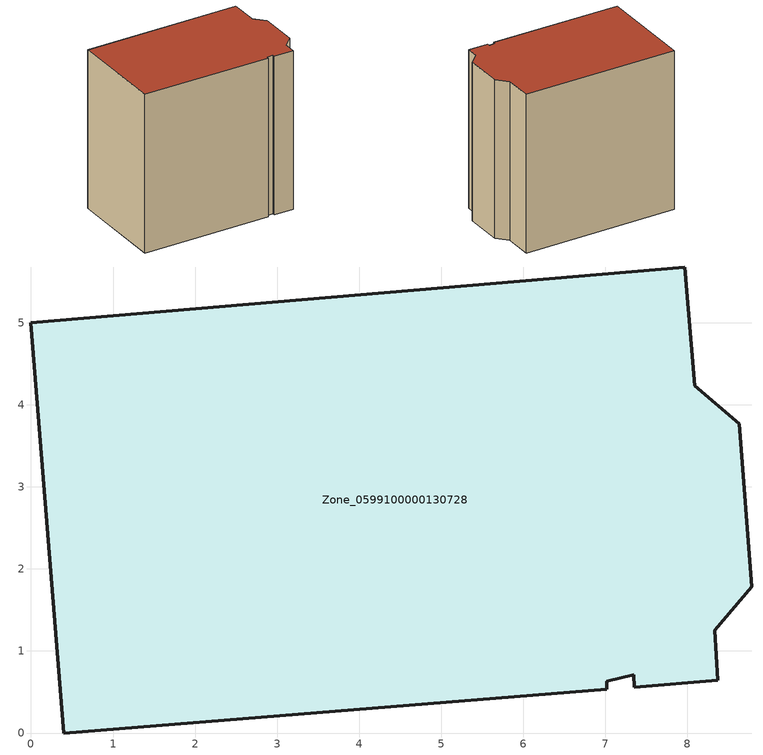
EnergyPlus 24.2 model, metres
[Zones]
Zone_0599100000130728
 floor ground (C_G): 7.35,0.71 7.02,0.63 7.02,0.53 0.4,0 0,5 7.97,5.68 8.09,4.23 8.63,3.77 8.78,1.78 8.33,1.25 8.37,0.64 7.35,0.56 z0
 wall outside (C_F): 7.35,0.56 8.37,0.64 8.33,1.25 8.78,1.78 8.63,3.77 8.09,4.23 7.97,5.68 0,5 0.4,0 7.02,0.53 7.02,0.63 7.35,0.71 7.35,0.56 z0:8.3
 roof outside (C_R): 7.35,0.71 7.35,0.56 8.37,0.64 8.33,1.25 8.78,1.78 8.63,3.77 8.09,4.23 7.97,5.68 0,5 0.4,0 7.02,0.53 7.02,0.63 z8.3
[BUILDING]
Pand.0599100000130728: North Axis=0; Terrain=City; Loads Convergence Tolerance Value=0.04; Temperature Convergence Tolerance Value=0.4; Solar Distribution=FullExterior; Maximum Number of Warmup Days=25; Minimum Number of Warmup Days=1
[Site:Location]
Rotterdam.The.Hague.AP_ZH_NLD Design_Conditions: Latitude=51.96; Longitude=4.45; Time Zone=1; Elevation=-4.5
[SITE:GROUNDTEMPERATURE:BUILDINGSURFACE]
18, 18, 18, 18, 18, 18, 18, 18, 18, 18, 18, 18
[MATERIAL] Thermal Absorptance=0.9; Solar Absorptance=0.7; Visible Absorptance=0.7
Name | Roughness | Thickness | Conductivity | Density | Specific Heat
G.TC.1946 | MediumSmooth | 0.15 | 1 | 540 | 1210
F.TC.1946 | Rough | 0.3 | 0.857143 | 1920 | 840
R.TC.1946 | MediumRough | 0.2 | 0.909091 | 1500 | 1000
[CONSTRUCTION]
C_G: G.TC.1946
C_F: F.TC.1946
C_R: R.TC.1946
[ZONE]
Zone_0599100000130728: Type=1; Multiplier=1; Ceiling Height=Autocalculate; Volume=Autocalculate; Floor Area=autocalculate; Part of Total Floor Area=Yes
[ZONEINFILTRATION:DESIGNFLOWRATE]
Infil_Zone_0599100000130728: Zone or ZoneList or Space or SpaceList=Zone_0599100000130728; Schedule=AlwaysOn; Design Flow Rate Calculation Method=Flow/Area; Flow Rate per Floor Area=0.003; Constant Term Coefficient=1; Temperature Term Coefficient=0; Velocity Term Coefficient=0; Velocity Squared Term Coefficient=0
[HVACTEMPLATE:ZONE:IDEALLOADSAIRSYSTEM]
Zone_0599100000130728: Maximum Heating Supply Air Temperature=50; Minimum Cooling Supply Air Temperature=13; Maximum Heating Supply Air Humidity Ratio=0.0156; Minimum Cooling Supply Air Humidity Ratio=0.0077; Heating Limit=NoLimit; Cooling Limit=NoLimit; Dehumidification Control Type=ConstantSensibleHeatRatio; Cooling Sensible Heat Ratio=0.7; Dehumidification Setpoint=60; Humidification Control Type=None; Humidification Setpoint=30; Outdoor Air Method=None; Outdoor Air Flow Rate per Person=0.00944; Outdoor Air Flow Rate per Zone Floor Area=0; Outdoor Air Flow Rate per Zone=0; Demand Controlled Ventilation Type=None; Outdoor Air Economizer Type=NoEconomizer; Heat Recovery Type=None; Sensible Heat Recovery Effectiveness=0.7; Latent Heat Recovery Effectiveness=0.65
[ZONECONTROL:THERMOSTAT]
ThermostatControl_Zone_0599100000130728: Zone or ZoneList=Zone_0599100000130728; Control Type Schedule=DualSetpointControlType; Control 1=Thermostat_Zone_0599100000130728; Temperature Difference Between Cutout And Setpoint=0
[THERMOSTATSETPOINT:DUALSETPOINT]
Thermostat_Zone_0599100000130728: Heating Setpoint Temperature Schedule=HeatingSetpoint_Zone_0599100000130728; Cooling Setpoint Temperature Schedule=CoolingSetpoint_Zone_0599100000130728
[SCHEDULE:COMPACT]
HeatingSetpoint_Zone_0599100000130728: Through: 12/31, For: AllDays, Until: 24:00, 21
CoolingSetpoint_Zone_0599100000130728: Through: 12/31, For: AllDays, Until: 24:00, 24
DualSetpointControlType: Through: 12/31, For: AllDays, Until: 24:00, 4
AlwaysOn: Through: 12/31, For: AllDays, Until: 24:00, 1
